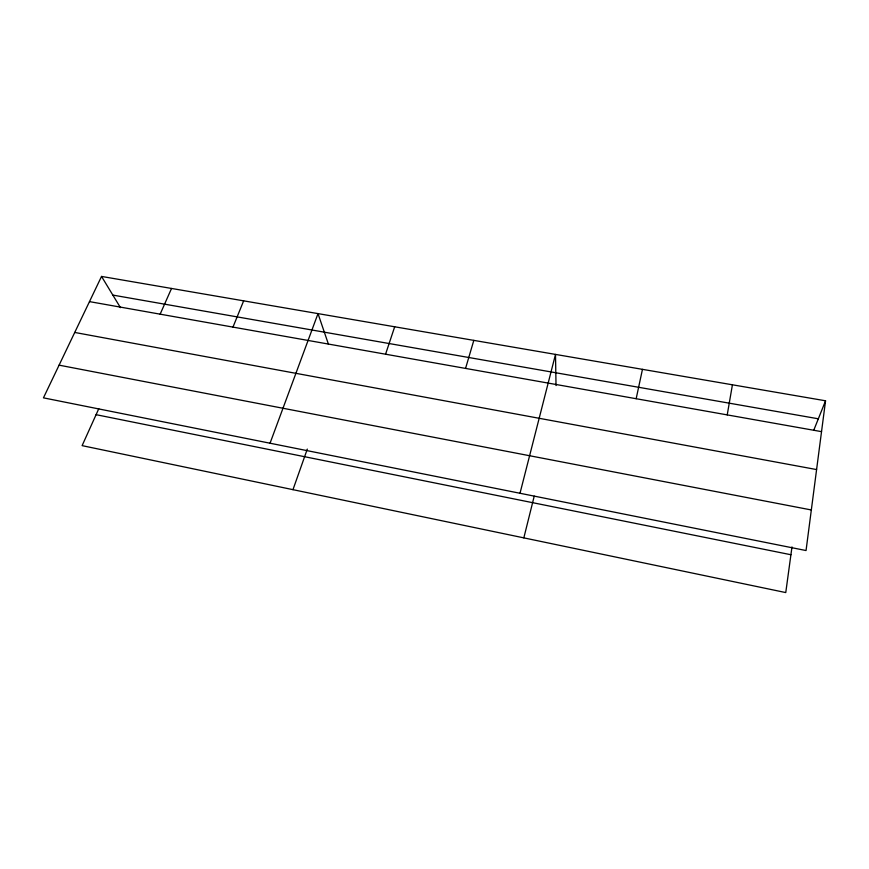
<?xml version="1.0" encoding="UTF-8"?>
<svg xmlns="http://www.w3.org/2000/svg" width="869" height="869" viewBox="0 0 869 869"><rect width="100%" height="100%" fill="white"/><g stroke="black" fill="none" stroke-linecap="round" stroke-linejoin="round"><path stroke-width="1.3" d="M825.55 400.794L806.041 550.544L43.45 397.85L101.532 276.429L825.55 400.794L813.829 430.057M791.985 546.916L785.761 592.571L82.11 445.634L98.784 408.712M727.223 414.893L732.426 384.804M636.162 398.719L642.463 369.347M523.833 537.878L534.229 496.145M520.01 493.266L555.497 354.411L556.03 385.554M465.556 368.413L473.811 340.376M385.564 354.215L394.689 326.787M292.972 489.671L307.3 449.088M270.042 443.223L318.011 313.611L328.46 344.276M232.968 327.102L243.657 300.837M160.146 314.165L171.53 288.454M112.84 295.091L818.337 418.793M89.485 301.619L821.531 431.643M74.734 332.447L816.588 469.564M59.092 365.154L811.331 509.962M96.09 414.676L790.92 554.737M101.532 276.429L120.465 307.669"/></g></svg>
